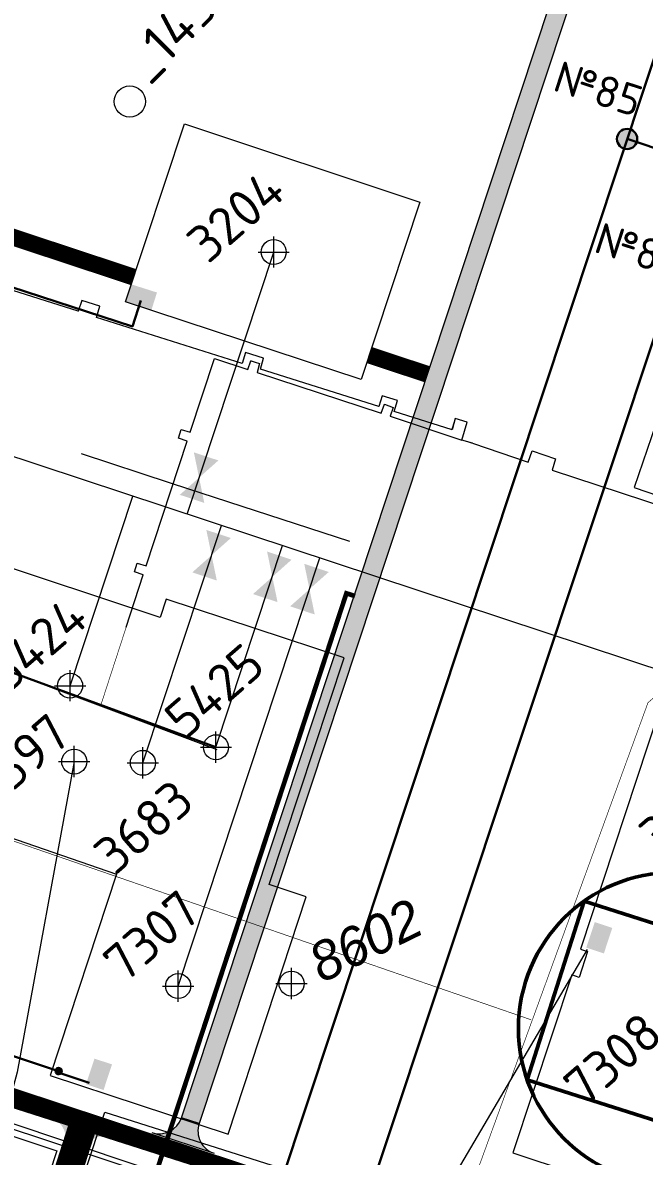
# Model space of a CAD drawing. Header units: millimetres. Extents: x 519 to 9564855, y -810 to 5021775.
# Drawn here: x 9539664.9 to 9539864, y 4998345 to 4998708.1 of the extents above; entities that cross this region are included whole.
import ezdxf

# ---------------------------------------------------------------- set-up
doc = ezdxf.new("R2010")
doc.units = ezdxf.units.MM
doc.header["$LTSCALE"] = 2
doc.header["$MEASUREMENT"] = 0
doc.header["$PDMODE"] = 2
doc.header["$PDSIZE"] = 5
doc.linetypes.add('ACAD_ISO02W100', pattern=[15, 12, -3])
for name, color, linetype, lineweight in [('200 скв. на 2010 год', 61, 'Continuous', 0), ('PPLINE_GAS', 4, 'GAS_LINE', 30), ('WELLS(drilled after 2000y)', 6, 'Continuous', 40), ('Оптиковолоконный кабель', 220, 'CAB6', 20), ('Скв на 2025 допы от ХеКай', 204, 'Continuous', 0), ('Скважины на 2026', 222, 'Continuous', 50), ('ТХ_Сущ. НГ', 244, 'g_122_n', 5), ('Электро', 1, 'Continuous', 30), ('Электроснаб', 1, 'Continuous', 18), ('Электроснабжене', 1, 'Continuous', 18)]:
    doc.layers.add(name, color=color, linetype=linetype, lineweight=lineweight)
for name, color, linetype in [('Existing roads', 41, 'Continuous'), ('new 100 wells', 131, 'Continuous'), ('OilColl&Flowlines', 3, 'Continuous'), ('OLD WELLS(dr.bfr2000)', 24, 'Continuous'), ('ROAD_GROUND', 9, 'Continuous'), ('Stage 12 wells.Text&Frame', 52, 'Continuous'), ('Скважины  2018 года', 7, 'Continuous'), ('Скважины - Конфликты наземки', 92, 'Continuous'), ('Скважины 2019г.', 241, 'Continuous'), ('Скважины на 2020 год', 140, 'Continuous')]:
    doc.layers.add(name, color=color, linetype=linetype)
doc.styles.add('92051501$0$STANDARD', font='simplex.shx')
doc.styles.add('Elect', font='isocpeur.ttf')
doc.styles.add('GeoApp', font='', dxfattribs={"height": 1})
doc.styles.add('Line_GUGK', font='')
doc.styles.get("Standard").update_dxf_attribs({"font": 'isocpeur.ttf', "width": 0.5})
doc.styles.get('GeoApp').set_extended_font_data('D431', italic=True)
doc.styles.get('Line_GUGK').set_extended_font_data('Bm431', italic=True)
doc.linetypes.add('CAB', pattern='A,0.7,-0.43403,["K",Standard,S=0.9,R=0,X=-0.4,Y=-0.3],-0.8', length=1.93403)
doc.linetypes.add('CAB6', pattern='A,0.9,-0.9,["6",Standard,S=0.9,R=0,X=-0.8,Y=-0.4],11', length=12.8)
doc.linetypes.add('g_122_n', pattern='A,2,-2,3,-0.6,["Н",Line_GUGK,S=2,R=0,X=0,Y=-1],-3,3,-2,8,-2,8,-2,6', length=41.6)
doc.linetypes.add('GAS_LINE', pattern='A,0.5,-0.2,["G",92051501$0$STANDARD,S=0.1,R=0,X=-0.1,Y=-0.05],-0.05', length=0.75)
doc.linetypes.add('WTR_LINE', pattern='A,0.5,-0.2,["W",92051501$0$STANDARD,S=0.1,R=0,X=-0.1,Y=-0.05],-0.05', length=0.75)

# ---------------------------------------------------------------- blocks, each defined once
blk = doc.blocks.new('A$C14C6325F')
at = {"layer": 'Электро', "lineweight": 15}
for points in [[(-30.19, 3.34), (-24.28, 3.31), (-24.24, 11.92), (-30.15, 11.96)], [(130.85, -19.7), (136.76, -19.73), (136.81, -11.12), (130.9, -11.08)]]:
    blk.add_hatch(color=256, dxfattribs=at).paths.add_polyline_path(points)
for p, q in [((-29.72, 2.88), (-49.78, -87.4, 0)), ((133.83, -15.41), (140.58, -88.34, 0))]:
    blk.add_line(p, q, dxfattribs=at)

msp = doc.modelspace()

# ---------------------------------------------------------------- hatches: boundary and pattern name
at = {"layer": 'ROAD_GROUND', "lineweight": 0}
for color, points in [(8, [(9539999.89617, 4999197.06834), (9539994.19763, 4999198.95388), (9539715.71629, 4998357.32018), (9539721.41483, 4998355.43464)]), (256, [(9539721.41483, 4998355.43464), (9539715.71629, 4998357.32018, -0.414147053), (9539706.24157, 4998352.55529), (9539726.17993, 4998345.96056, -0.414120428)])]:
    msp.add_hatch(color=color, dxfattribs=at).paths.add_polyline_path(points)
h = msp.add_hatch(color=8, dxfattribs=at)
h.paths.add_polyline_path([(9539693.51473, 4998351.09472), (9539673.57789, 4998357.69397, -0.356420501), (9539678.66765, 4998349.68743), (9539684.65345, 4998347.70683, -0.356393961)])
h.paths.add_polyline_path([(9539684.65345, 4998347.70683), (9539678.66765, 4998349.68743, -0.050300505), (9539678.34061, 4998348.21818), (9539678.33985, 4998348.21591), (9539684.03839, 4998346.33037, -0.050382043)])
at = {"layer": 'Электро'}
h = msp.add_hatch(color=256, dxfattribs=at)
edge = h.paths.add_edge_path()
edge.add_arc((9539858.47025, 4998670.81033), 3.24209, 0, 360)
at = {"layer": 'Электро', "ltscale": 3}
msp.add_hatch(color=256, dxfattribs=at).paths.add_polyline_path([(9539699.70783, 4998624.24847), (9539697.91207, 4998618.61635), (9539706.12292, 4998615.99838), (9539707.91868, 4998621.6305)])
at = {"layer": 'Электро'}
msp.add_hatch(color=256, dxfattribs=at).paths.add_polyline_path([(9539845.41549, 4998411.80519), (9539851.02772, 4998409.94821), (9539853.73495, 4998418.13007), (9539848.12272, 4998419.98705)])
at = {"layer": 'Электро', "ltscale": 0.5}
msp.add_hatch(color=256, dxfattribs=at).paths.add_polyline_path([(9539685.2007, 4998368.08002), (9539690.81294, 4998366.22303), (9539693.52017, 4998374.40489), (9539687.90793, 4998376.26187)])
at = {"layer": 'Электроснаб', "lineweight": 0}
h = msp.add_hatch(color=1, dxfattribs=at)
edge = h.paths.add_edge_path()
edge.add_arc((9539858.47025, 4998670.81033), 3.24209, 0, 360)
at = {"layer": 'Электроснаб', "lineweight": 0, "ltscale": 3}
msp.add_hatch(color=1, dxfattribs=at).paths.add_polyline_path([(9539699.70783, 4998624.24847), (9539697.91207, 4998618.61635), (9539706.12292, 4998615.99838), (9539707.91868, 4998621.6305)])
at = {"layer": 'Электроснаб', "lineweight": 0}
msp.add_hatch(color=1, dxfattribs=at).paths.add_polyline_path([(9539845.41549, 4998411.80519), (9539851.02772, 4998409.94821), (9539853.73495, 4998418.13007), (9539848.12272, 4998419.98705)])
at = {"layer": 'Электроснаб', "lineweight": 0, "ltscale": 0.5}
msp.add_hatch(color=1, dxfattribs=at).paths.add_polyline_path([(9539685.2007, 4998368.08002), (9539690.81294, 4998366.22303), (9539693.52017, 4998374.40489), (9539687.90793, 4998376.26187)])
at = {"layer": 'Электроснабжене', "lineweight": 0}
h = msp.add_hatch(color=1, dxfattribs=at)
edge = h.paths.add_edge_path()
edge.add_arc((9539858.47025, 4998670.81033), 3.24209, 0, 360)
at = {"layer": 'Электроснабжене', "lineweight": 0, "ltscale": 3}
msp.add_hatch(color=1, dxfattribs=at).paths.add_polyline_path([(9539699.70783, 4998624.24847), (9539697.91207, 4998618.61635), (9539706.12292, 4998615.99838), (9539707.91868, 4998621.6305)])
at = {"layer": 'Электроснабжене', "lineweight": 0}
msp.add_hatch(color=1, dxfattribs=at).paths.add_polyline_path([(9539845.41549, 4998411.80519), (9539851.02772, 4998409.94821), (9539853.73495, 4998418.13007), (9539848.12272, 4998419.98705)])
at = {"layer": 'Электроснабжене', "lineweight": 0, "ltscale": 0.5}
msp.add_hatch(color=1, dxfattribs=at).paths.add_polyline_path([(9539685.2007, 4998368.08002), (9539690.81294, 4998366.22303), (9539693.52017, 4998374.40489), (9539687.90793, 4998376.26187)])

# ---------------------------------------------------------------- linework, layer by layer
at = {"color": 6, "lineweight": 0}
for points, elevation in [([(9539807.274, 4998580.144), (9539803.362, 4998581.267), (9539802.429, 4998577.656), (9539783.884, 4998583.495), (9539784.905, 4998587.011), (9539780.065, 4998588.541), (9539778.985, 4998585.083), (9539741.08, 4998597.035), (9539742.07, 4998600.573), (9539736.243, 4998602.388), (9539735.172, 4998598.924), (9539688.551, 4998613.68), (9539689.631, 4998617.231), (9539683.84, 4998619.126), (9539682.724, 4998615.633), (9539645.14, 4998627.469)], -21.871), ([(9539698.04399, 4998514.42175), (9539703.513, 4998531.236), (9539700.763, 4998532.173), (9539701.573, 4998534.946), (9539704.466, 4998534.085), (9539717.57, 4998574.009), (9539714.821, 4998574.944), (9539715.675, 4998577.727), (9539718.555, 4998576.891), (9539726.354, 4998600.472), (9539737.015, 4998596.922), (9539737.931, 4998599.783), (9539740.775, 4998598.93), (9539739.959, 4998596.035), (9539779.761, 4998583.026), (9539780.736, 4998585.842), (9539783.516, 4998584.843), (9539782.598, 4998582.061), (9539805.516, 4998574.321)], -22.709), ([(9539808.984, 4998573.336), (9539805.516, 4998574.321), (9539807.274, 4998580.144)], -21.871), ([(9539808.984, 4998573.336), (9539826.765, 4998567.295)], -21.871), ([(9539826.765, 4998567.295), (9539828.115, 4998570.883), (9539835.488, 4998568.413), (9539834.501, 4998564.723), (9539893.259, 4998545.46), (9539894.526, 4998549.119), (9539901.991, 4998546.622), (9539900.867, 4998542.878), (9539937.981, 4998530.671), (9539935.655, 4998522.799), (9539917.201, 4998528.847), (9539909.311, 4998506.223), (9539912.122, 4998505.296), (9539911.28, 4998502.463), (9539908.399, 4998503.214), (9539898.758, 4998474.074), (9539901.718, 4998473.081), (9539900.823, 4998470.145), (9539897.908, 4998471.02), (9539889.658, 4998446.487), (9539891.826, 4998445.814), (9539889.894, 4998440.374)], -23.329)]:
    msp.add_lwpolyline(points, dxfattribs=dict(at, elevation=elevation))
at = {"lineweight": 0, "elevation": -23.329}
msp.add_lwpolyline([(9539826.765, 4998567.295), (9539828.115, 4998570.883), (9539835.488, 4998568.413), (9539834.501, 4998564.723), (9539893.259, 4998545.46), (9539894.526, 4998549.119), (9539901.991, 4998546.622), (9539900.867, 4998542.878), (9539937.981, 4998530.671), (9539935.655, 4998522.799), (9539917.201, 4998528.847), (9539909.311, 4998506.223), (9539912.122, 4998505.296), (9539911.28, 4998502.463), (9539908.399, 4998503.214), (9539898.758, 4998474.074), (9539901.718, 4998473.081), (9539900.823, 4998470.145), (9539897.908, 4998471.02), (9539889.658, 4998446.487), (9539891.826, 4998445.814), (9539889.894, 4998440.374)], dxfattribs=at)
at = {"color": 5, "linetype": 'WTR_LINE', "lineweight": 0, "ltscale": 20, "const_width": 0.2}
for points in [[(9539923.70455, 4998540.1584), (9539865.15947, 4998490.2791), (9539764.59146, 4998214.3206)], [(9539827.74005, 4998388.70594), (9539579.21966, 4998474.51916), (9539583.69866, 4998492.64794), (9539577.04629, 4998494.87415)]]:
    msp.add_lwpolyline(points, dxfattribs=at)
at = {"layer": '200 скв. на 2010 год', "color": 0, "linetype": 'ByBlock', "lineweight": 0}
for points in [[(9539697.88202, 4998618.67759), (9539716.73745, 4998675.66299), (9539792.0759, 4998650.6015), (9539773.26023, 4998593.73631), (9539697.88202, 4998618.67759)], [(9539600.37953, 4998371.31081), (9539600.53745, 4998371.76299), (9539675.8759, 4998346.7015), (9539657.06023, 4998289.83631), (9539655.84466, 4998290.23852)]]:
    msp.add_lwpolyline(points, dxfattribs=at)
for centre in [(9539745.3, 4998634.6), (9539703.4, 4998471)]:
    msp.add_circle(centre, 4, dxfattribs=at)
for p in [(9539745.3, 4998634.6), (9539703.4, 4998471)]:
    msp.add_point(p, dxfattribs=at)
at = {"layer": 'Existing roads', "lineweight": 0, "const_width": 5.4}
for points in [[(9539700.48618, 4998626.54795), (9539631.22031, 4998649.46677)], [(9539794.50539, 4998595.43869), (9539775.86439, 4998601.60666)]]:
    msp.add_lwpolyline(points, dxfattribs=at)
at = {"layer": 'Existing roads', "lineweight": 0, "const_width": 5.4, "flags": 128}
msp.add_lwpolyline([(9539148.60604, 4998533.90683), (9540167.94326, 4998196.62661)], dxfattribs=at)
at = {"layer": 'new 100 wells', "color": 0, "linetype": 'ByBlock', "lineweight": 0}
msp.add_lwpolyline([(9539919.56197, 4998450.02391), (9539925.66299, 4998468.46255), (9539868.67759, 4998487.31798), (9539843.53701, 4998411.33746), (9539845.83803, 4998410.57609)], dxfattribs=at)
at = {"layer": 'OilColl&Flowlines', "lineweight": 0}
for p, q in [((9539123.89216, 4998747.03568), (9540784.68084, 4998197.72698)), ((9539717.54467, 4998550.6841), (9539745.3, 4998634.6)), ((9539703.4, 4998471), (9539728.55154, 4998547.04356))]:
    msp.add_line(p, q, dxfattribs=at)
at = {"layer": 'OilColl&Flowlines', "lineweight": 0, "ltscale": 50}
msp.add_line((9539680.1, 4998495.7), (9539700.18516, 4998556.42579), dxfattribs=at)
at = {"layer": 'OilColl&Flowlines', "lineweight": 0}
for points in [[(9539727.58012, 4998567.84522), (9539721.4001, 4998562.34065), (9539719.72302, 4998570.44499)], [(9539723.07718, 4998554.23631), (9539715.22007, 4998556.83609), (9539721.4001, 4998562.34065)], [(9539731.58071, 4998543.0005), (9539725.40068, 4998537.49594), (9539723.7236, 4998545.60028)], [(9539727.07777, 4998529.3916), (9539719.22066, 4998531.99137), (9539725.40068, 4998537.49594)], [(9539751.0335, 4998536.06646), (9539744.85348, 4998530.56189), (9539743.1764, 4998538.66623)], [(9539762.93412, 4998532.13031), (9539756.7541, 4998526.62574), (9539755.07701, 4998534.73008)], [(9539746.53056, 4998522.45755), (9539738.67346, 4998525.05733), (9539744.85348, 4998530.56189)], [(9539758.43118, 4998518.5214), (9539750.57407, 4998521.12118), (9539756.7541, 4998526.62574)]]:
    msp.add_solid(points, dxfattribs=at)
at = {"layer": 'OLD WELLS(dr.bfr2000)', "lineweight": 0}
msp.add_circle((9539699.2, 4998682.8), 5, dxfattribs=at)
at = {"layer": 'PPLINE_GAS', "linetype": 'GAS_LINE', "lineweight": 0, "ltscale": 25}
msp.add_line((9539959.2, 4998255.5), (9539193.69645, 4998508.01303), dxfattribs=at)
at = {"layer": 'ROAD_GROUND', "lineweight": 0}
for p, q in [((9539715.71629, 4998357.32018), (9539721.41558, 4998355.4369)), ((9539706.23995, 4998352.55583), (9539726.17993, 4998345.96056))]:
    msp.add_line(p, q, dxfattribs=at)
msp.add_lwpolyline([(9539715.71629, 4998357.32018), (9539994.19763, 4999198.95388), (9539999.89617, 4999197.06834), (9539721.41483, 4998355.43464)], close=True, dxfattribs=at)
at = {"layer": 'ROAD_GROUND', "color": 8, "lineweight": 0, "const_width": 9}
msp.add_lwpolyline([(9538168.13692, 4996192.29876), (9538805.97571, 4995984.92129), (9538860.69347, 4995981.95483), (9538916.32278, 4996002.79016), (9538941.43808, 4996037.20742), (9539685.18655, 4998357.98738)], dxfattribs=at)
at = {"layer": 'ROAD_GROUND', "lineweight": 0}
for centre, start, end in [((9539708.59595, 4998359.67617), 251.6915561, 341.691556), ((9539728.53592, 4998353.08091), 161.691556, 251.6915561)]:
    msp.add_arc(centre, 7.5, start, end, dxfattribs=at)
at = {"layer": 'Stage 12 wells.Text&Frame', "color": 0, "linetype": 'ByBlock', "lineweight": 0}
msp.add_lwpolyline([(9539845.83803, 4998410.57609), (9539843.09407, 4998402.28323)], dxfattribs=at)
at = {"layer": 'WELLS(drilled after 2000y)', "color": 6, "lineweight": 0, "const_width": 0.2}
for points, elevation in [([(9539805.516, 4998574.321), (9539807.19416, 4998580.16692), (9539803.362, 4998581.267), (9539802.24345, 4998577.71442), (9539783.884, 4998583.495), (9539784.905, 4998587.011), (9539780.065, 4998588.541), (9539778.97558, 4998585.08597), (9539741.08, 4998597.035), (9539742.07, 4998600.573), (9539736.243, 4998602.388), (9539735.172, 4998598.924), (9539688.551, 4998613.68), (9539689.631, 4998617.231), (9539683.84, 4998619.126), (9539682.73854, 4998615.62842), (9539645.14, 4998627.469)], -21.871), ([(9539893.259, 4998545.46), (9539834.501, 4998564.723), (9539835.71203, 4998568.33795), (9539828.115, 4998570.883), (9539826.765, 4998567.295), (9539782.598, 4998582.061), (9539783.516, 4998584.843), (9539780.736, 4998585.842), (9539779.761, 4998583.026), (9539739.959, 4998596.035), (9539740.775, 4998598.93), (9539737.94771, 4998599.83521), (9539737.015, 4998596.922), (9539726.354, 4998600.472), (9539718.555, 4998576.891), (9539715.675, 4998577.727), (9539714.821, 4998574.944), (9539717.57, 4998574.009), (9539704.466, 4998534.085), (9539701.573, 4998534.946), (9539700.64219, 4998532.21416), (9539703.513, 4998531.236), (9539690.00582, 4998489.70874)], -23.116)]:
    msp.add_lwpolyline(points, dxfattribs=dict(at, elevation=elevation))
at = {"layer": 'WELLS(drilled after 2000y)', "color": 0, "linetype": 'ByBlock', "lineweight": 0}
msp.add_lwpolyline([(9539651.25365, 4998450.37252), (9539694.91846, 4998435.3186)], dxfattribs=at)
msp.add_circle((9539681.4, 4998471.4), 4, dxfattribs=at)
msp.add_point((9539681.4, 4998471.4), dxfattribs=at)
at = {"layer": 'Оптиковолоконный кабель', "linetype": 'CAB', "lineweight": 0, "ltscale": 0.5, "elevation": -22.9908}
msp.add_lwpolyline([(9538945.5025, 4996027.6702), (9539136.9889, 4996618.2984), (9539342.2, 4997272.1911), (9539684.82097, 4998339.78463), (9539691.21255, 4998359.06955), (9539907.5384, 4998290.4285), (9540350.8967, 4998144.8157), (9540780.8997, 4998002.4946), (9541150.3086, 4997881.8374), (9541746.8166, 4997686.4776), (9541758.9843, 4997690.1748), (9541816.099, 4997851.4509), (9541843.129, 4997841.3058), (9541852.7108, 4997838.3727)], dxfattribs=at)
at = {"layer": 'Скв на 2025 допы от ХеКай', "color": 244, "linetype": 'ACAD_ISO02W100', "lineweight": 0, "true_color": 0x991b1e, "const_width": 1.5, "elevation": 23.89046}
msp.add_lwpolyline([(9534979.02349, 4997234.22329), (9534991.48963, 4997272.62823), (9535106.23171, 4997237.03287), (9535120.56024, 4997221.5405), (9535244.12576, 4997249.5346), (9537470.7969, 4996557.32601), (9537504.74657, 4996520.61879), (9537600.25634, 4996490.98969), (9537649.02056, 4996502.03736), (9538159.70206, 4996343.61342), (9538350.7216, 4996284.35522), (9538541.74114, 4996225.09702), (9538732.76507, 4996165.85294), (9538761.24948, 4996157.00101), (9538828.27048, 4996136.20971), (9538923.447, 4996105.53229), (9538983.87776, 4996085.78217), (9539109.12615, 4996467.2582), (9539371.99663, 4997269.22699), (9539580.04443, 4997902.88986), (9539655.17686, 4998179.87523), (9539745.95467, 4998456.36228), (9539768.58854, 4998525.29955), (9539771.34729, 4998524.39378)], dxfattribs=at)
at = {"layer": 'Скважины  2018 года', "color": 3, "linetype": 'ByBlock', "lineweight": 0, "ltscale": 50}
msp.add_line((9539726.8, 4998476), (9539748.1534, 4998540.56021), dxfattribs=at)
at = {"layer": 'Скважины  2018 года', "color": 0, "linetype": 'ByBlock', "lineweight": 0}
msp.add_lwpolyline([(9539743.88461, 4998431.99807), (9539767.81272, 4998504.59995), (9539710.82761, 4998523.38019), (9539708.91554, 4998517.57836)], dxfattribs=at)
msp.add_circle((9539726.8, 4998476), 4, dxfattribs=at)
msp.add_point((9539726.8, 4998476), dxfattribs=at)
at = {"layer": 'Скважины - Конфликты наземки', "linetype": 'ByBlock', "lineweight": 0}
msp.add_circle((9539751, 4998400.3), 4, dxfattribs=at)
at = {"layer": 'Скважины - Конфликты наземки', "linetype": 'ByBlock', "lineweight": 0, "ltscale": 80}
msp.add_point((9539751, 4998400.3), dxfattribs=at)
at = {"layer": 'Скважины 2019г.', "color": 3, "lineweight": 0, "ltscale": 50}
msp.add_line((9539714.7, 4998399.5), (9539760.05402, 4998536.62406), dxfattribs=at)
at = {"layer": 'Скважины 2019г.', "color": 0, "linetype": 'ByBlock', "lineweight": 0}
for points in [[(9539892.34341, 4998611.76764), (9539880.16671, 4998615.93423), (9539860.74182, 4998559.16563), (9539936.43329, 4998533.26577), (9539937.25733, 4998535.67403)], [(9539694.91846, 4998435.3186), (9539673.68728, 4998370.90005), (9539730.67239, 4998352.11981), (9539755.71272, 4998428.09995), (9539743.88461, 4998431.99807)]]:
    msp.add_lwpolyline(points, dxfattribs=at)
msp.add_circle((9539714.7, 4998399.5), 4, dxfattribs=at)
for p in [(9539680.1, 4998495.7), (9539714.7, 4998399.5)]:
    msp.add_point(p, dxfattribs=at)
at = {"layer": 'Скважины на 2020 год', "color": 0, "linetype": 'ByBlock', "lineweight": 0}
for points in [[(9539708.91554, 4998517.57836), (9539651.23745, 4998536.66299), (9539632.38202, 4998479.6776), (9539640.86033, 4998476.87228)], [(9539843.09407, 4998402.28323), (9539840.73745, 4998403.06299), (9539821.88202, 4998346.0776), (9539897.86254, 4998320.93702), (9539916.71798, 4998377.92241), (9539900.07946, 4998383.42779)]]:
    msp.add_lwpolyline(points, dxfattribs=at)
msp.add_circle((9539680.1, 4998495.7), 4, dxfattribs=at)
at = {"layer": 'Скважины на 2026'}
msp.add_line((9536427.64777, 4999394.69832), (9542059.39265, 4997594.73601), dxfattribs=at)
at = {"layer": 'Скважины на 2026', "linetype": 'ByBlock', "ltscale": 50}
msp.add_lwpolyline([(9539826.44913, 4998369.52257), (9539902.67178, 4998345.23044), (9539920.89087, 4998402.39743), (9539844.66822, 4998426.68956)], close=True, dxfattribs=at)
msp.add_circle((9539873.67, 4998385.96), 50, dxfattribs=at)
at = {"layer": 'ТХ_Сущ. НГ', "lineweight": 13, "ltscale": 0.3, "elevation": -24.193}
msp.add_lwpolyline([(9539769.66345, 4998541.93043), (9539717.81524, 4998558.78412), (9539712.25688, 4998560.5511), (9539683.75523, 4998569.91358)], dxfattribs=at)
at = {"layer": 'ТХ_Сущ. НГ', "color": 3, "linetype": 'ByBlock', "lineweight": 13, "ltscale": 0.3}
for points, elevation in [([(9539681.4, 4998471.4), (9539663.1067, 4998371.9453), (9539659.02473, 4998356.39536)], -23.0315), ([(9539569.7233, 4998386.3979), (9539706.8376, 4998340.3317), (9539769.66345, 4998319.44236)], -22.6752)]:
    msp.add_lwpolyline(points, dxfattribs=dict(at, elevation=elevation))
at = {"layer": 'Электро'}
for p, q in [((9540127.05978, 4999480.17188, 0), (9538945.38214, 4995919.3316)), ((9540154.57009, 4999471.07195, 0.00006), (9538962.08214, 4995887.9316, 0)), ((9541734.56444, 4998051.30919, 0.03953), (9539858.47025, 4998670.81033, 0))]:
    msp.add_line(p, q, dxfattribs=at)
at = {"layer": 'Электро', "ltscale": 0.5}
for p, q in [((9538459.6764, 4998775.15445, 0), (9539676.42411, 4998372.28521, 0)), ((9539676.2696, 4998371.80969, 0), (9539686.23118, 4998368.5267, 0))]:
    msp.add_line(p, q, dxfattribs=at)
at = {"layer": 'Электро', "ltscale": 3}
for p, q in [((9539483.34569, 4998681.16294), (9539700.06733, 4998610.74581)), ((9539700.06733, 4998610.74581), (9539702.77776, 4998619.08764))]:
    msp.add_line(p, q, dxfattribs=at)
at = {"layer": 'Электро', "ltscale": 2}
msp.add_line((9539656.24408, 4998501.84169), (9539726.8, 4998476), dxfattribs=at)
at = {"layer": 'Электро'}
msp.add_circle((9539858.47025, 4998670.81033, 0), 3.24209, dxfattribs=at)
at = {"layer": 'Электро', "ltscale": 80}
for start, end in [(162, 342), (342, 162)]:
    msp.add_arc((9539676.42411, 4998372.28521, 0), 1, start, end, dxfattribs=at)
at = {"layer": 'Электро'}
for start, end in [(162.0000001, 342.0000001), (342.0000001, 162.0000001)]:
    msp.add_arc((9539676.42411, 4998372.28521, 0), 0.5, start, end, dxfattribs=at)
at = {"layer": 'Электроснаб', "color": 1, "linetype": 'ByBlock', "lineweight": 0}
for p, q in [((9540127.05978, 4999480.17188, 0), (9538945.38214, 4995919.3316)), ((9540154.57009, 4999471.07195, 0.00006), (9538962.08214, 4995887.9316, 0))]:
    msp.add_line(p, q, dxfattribs=at)
at = {"layer": 'Электроснаб', "color": 1, "lineweight": 0, "ltscale": 0.5}
for p, q in [((9538450.18307, 4998778.29768, 0), (9539676.42411, 4998372.28521, 0)), ((9539676.2696, 4998371.80969, 0), (9539686.23118, 4998368.5267, 0))]:
    msp.add_line(p, q, dxfattribs=at)
at = {"layer": 'Электроснаб', "color": 1, "lineweight": 0, "ltscale": 3}
for p, q in [((9539483.34569, 4998681.16294), (9539700.06733, 4998610.74581)), ((9539700.06733, 4998610.74581), (9539702.77776, 4998619.08764))]:
    msp.add_line(p, q, dxfattribs=at)
at = {"layer": 'Электроснаб', "color": 1, "linetype": 'CAB', "lineweight": 0, "ltscale": 2}
msp.add_line((9539656.24408, 4998501.84169), (9539727.13427, 4998475.23782), dxfattribs=at)
at = {"layer": 'Электроснаб', "color": 1, "lineweight": 0}
msp.add_circle((9539858.47025, 4998670.81033, 0), 3.24209, dxfattribs=at)
at = {"layer": 'Электроснаб', "color": 1, "lineweight": 0, "ltscale": 80}
for start, end in [(162, 342), (342, 162)]:
    msp.add_arc((9539676.42411, 4998372.28521, 0), 1, start, end, dxfattribs=at)
at = {"layer": 'Электроснаб', "color": 1, "lineweight": 0}
for start, end in [(162.0000001, 342.0000001), (342.0000001, 162.0000001)]:
    msp.add_arc((9539676.42411, 4998372.28521, 0), 0.5, start, end, dxfattribs=at)
at = {"layer": 'Электроснабжене', "color": 1, "linetype": 'ByBlock', "lineweight": 0}
for p, q in [((9540127.05978, 4999480.17188, 0), (9538945.38214, 4995919.3316)), ((9540154.57009, 4999471.07195, 0.00006), (9538962.08214, 4995887.9316, 0))]:
    msp.add_line(p, q, dxfattribs=at)
at = {"layer": 'Электроснабжене', "color": 1, "lineweight": 0, "ltscale": 0.5}
for p, q in [((9538450.18307, 4998778.29768, 0), (9539676.42411, 4998372.28521, 0)), ((9539676.2696, 4998371.80969, 0), (9539686.23118, 4998368.5267, 0))]:
    msp.add_line(p, q, dxfattribs=at)
at = {"layer": 'Электроснабжене', "color": 1, "lineweight": 0, "ltscale": 3}
for p, q in [((9539483.34569, 4998681.16294), (9539700.06733, 4998610.74581)), ((9539700.06733, 4998610.74581), (9539702.77776, 4998619.08764))]:
    msp.add_line(p, q, dxfattribs=at)
at = {"layer": 'Электроснабжене', "color": 1, "linetype": 'CAB', "lineweight": 0, "ltscale": 2}
msp.add_line((9539656.24408, 4998501.84169), (9539727.13427, 4998475.23782), dxfattribs=at)
at = {"layer": 'Электроснабжене', "color": 1, "lineweight": 0}
msp.add_circle((9539858.47025, 4998670.81033, 0), 3.24209, dxfattribs=at)
at = {"layer": 'Электроснабжене', "color": 1, "lineweight": 0, "ltscale": 80}
for start, end in [(162, 342), (342, 162)]:
    msp.add_arc((9539676.42411, 4998372.28521, 0), 1, start, end, dxfattribs=at)
at = {"layer": 'Электроснабжене', "color": 1, "lineweight": 0}
for start, end in [(162.0000001, 342.0000001), (342.0000001, 162.0000001)]:
    msp.add_arc((9539676.42411, 4998372.28521, 0), 0.5, start, end, dxfattribs=at)

# ---------------------------------------------------------------- block references
at = {"layer": 'Электро', "rotation": 342}
msp.add_blockref('A$C14C6325F', (9539873.1, 4998399.3), dxfattribs=at)
at = {"layer": 'Электроснаб', "color": 1, "lineweight": -2, "rotation": 342}
msp.add_blockref('A$C14C6325F', (9539873.1, 4998399.3), dxfattribs=at)
at = {"layer": 'Электроснабжене', "color": 1, "lineweight": -2, "rotation": 342}
msp.add_blockref('A$C14C6325F', (9539873.1, 4998399.3), dxfattribs=at)

# ---------------------------------------------------------------- texts
at = {"layer": '200 скв. на 2010 год', "color": 0, "linetype": 'ByBlock', "lineweight": 0, "style": 'Elect'}
for s, p in [('3204', (9539724.28907, 4998630.50322)), ('3683', (9539694.4656, 4998434.63201))]:
    msp.add_text(s, height=12, rotation=41, dxfattribs=at).set_placement(p)
at = {"layer": 'new 100 wells', "color": 0, "linetype": 'ByBlock', "lineweight": 0, "style": 'Elect'}
msp.add_text('3598', height=12, rotation=41, dxfattribs=at).set_placement((9539869.09623, 4998441.21561))
at = {"layer": 'OLD WELLS(dr.bfr2000)', "lineweight": 0, "style": 'Elect'}
msp.add_text(' _145', height=12.5, rotation=44.9999999, dxfattribs=at).set_placement((9539699.2, 4998682.8))
at = {"layer": 'WELLS(drilled after 2000y)', "color": 0, "linetype": 'ByBlock', "lineweight": 0, "style": 'Elect'}
msp.add_text('3597', height=12, rotation=41, dxfattribs=at).set_placement((9539655.09662, 4998455.96245))
at = {"layer": 'Скважины  2018 года', "color": 0, "linetype": 'ByBlock', "lineweight": 0, "style": 'Elect'}
msp.add_text('5425', height=12, rotation=41, dxfattribs=at).set_placement((9539717.14229, 4998478.1928))
at = {"layer": 'Скважины - Конфликты наземки', "lineweight": 35, "style": 'GeoApp'}
msp.add_text('8602', height=12.5, rotation=26.0318371, dxfattribs=at).set_placement((9539760.68776, 4998400.34984))
at = {"layer": 'Скважины 2019г.', "color": 0, "linetype": 'ByBlock', "lineweight": 0, "style": 'Elect'}
msp.add_text('7307', height=12, rotation=41, dxfattribs=at).set_placement((9539697.48881, 4998400.05451))
at = {"layer": 'Скважины на 2020 год', "color": 0, "linetype": 'ByBlock', "lineweight": 0, "style": 'Elect'}
for s, p in [('5424', (9539660.28633, 4998492.94804)), ('7308', (9539844.92373, 4998360.49598))]:
    msp.add_text(s, height=12, rotation=41, dxfattribs=at).set_placement(p)
at = {"layer": 'Электро'}
for s, p in [('№85', (9539834.19811, 4998686.46363, 0)), ('№88', (9539847.34049, 4998634.6986, 0))]:
    msp.add_text(s, height=10, rotation=342.0274213, dxfattribs=at).set_placement(p)
at = {"layer": 'Электроснаб', "color": 1, "lineweight": 0}
for s, p in [('№85', (9539834.19811, 4998686.46363, 0)), ('№88', (9539847.34049, 4998634.6986, 0))]:
    msp.add_text(s, height=10, rotation=342.0274213, dxfattribs=at).set_placement(p)
at = {"layer": 'Электроснабжене', "color": 1, "lineweight": 0}
for s, p in [('№85', (9539834.19811, 4998686.46363, 0)), ('№88', (9539847.34049, 4998634.6986, 0))]:
    msp.add_text(s, height=10, rotation=342.0274213, dxfattribs=at).set_placement(p)

doc.saveas('drawing.dxf')
